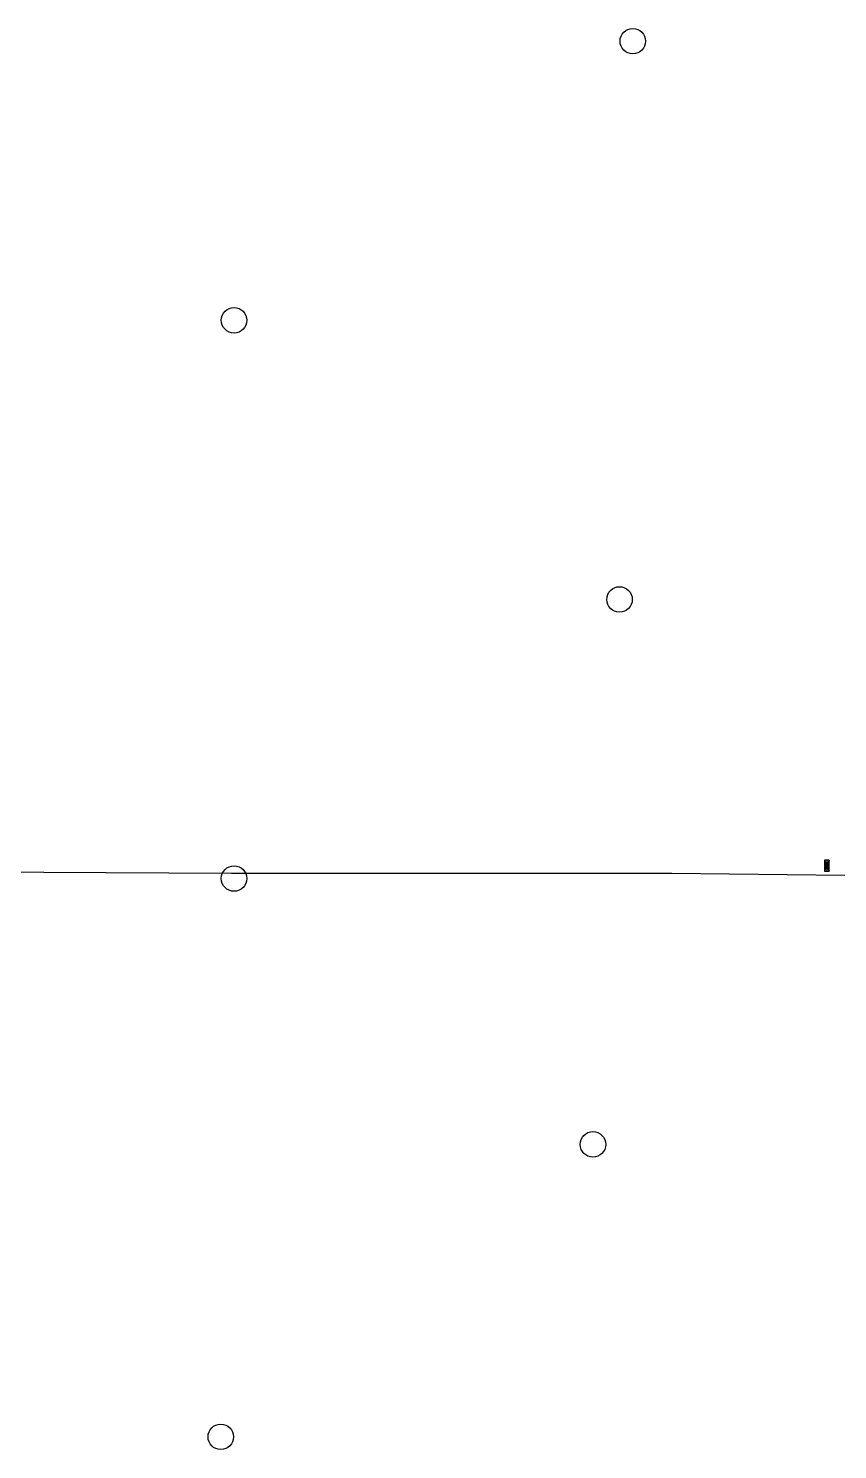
# Model space of a CAD drawing. Header units: millimetres. Extents: x 539362 to 541864, y 6597603 to 6601799.
# Drawn here: x 540373 to 540817, y 6600872 to 6601653 of the extents above; entities that cross this region are included whole.
import ezdxf

# ---------------------------------------------------------------- set-up
doc = ezdxf.new("R2010")
doc.units = ezdxf.units.MM
for name, color, linetype in [('antennas', 7, 'Continuous'), ('container', 6, 'Continuous'), ('road', 3, 'Continuous')]:
    doc.layers.add(name, color=color, linetype=linetype)
doc.layers.add('circles', color=1, linetype='Continuous', lineweight=70)
doc.layers.get('circles').off()

# ---------------------------------------------------------------- blocks, each defined once
blk = doc.blocks.new('containerWithSites')
at = {"layer": 'container'}
for p, q in [((547161.12, 6600642.03), (547163.72, 6600642.03)), ((547162.42, 6600645.03), (547162.42, 6600639.03))]:
    blk.add_line(p, q, dxfattribs=at)
blk.add_lwpolyline([(547163.72, 6600639.03), (547163.72, 6600645.03), (547161.12, 6600645.03), (547161.12, 6600639.03)], close=True, dxfattribs=at)
blk.add_circle((547162.42, 6600642.03), 0.822, dxfattribs=at)

msp = doc.modelspace()

# ---------------------------------------------------------------- linework, layer by layer
at = {"layer": 'antennas'}
for centre in [(540704.5, 6601645.98), (540485.5, 6601492.68), (540697.2, 6601339.38), (540485.5, 6601186.08), (540682.6, 6601040.08), (540478.2, 6600879.48)]:
    msp.add_circle(centre, 7, dxfattribs=at)
at = {"layer": 'container'}
for p, q in [((540812.323, 6601196.18), (540809.723, 6601190.18)), ((540809.723, 6601196.18), (540812.323, 6601190.18))]:
    msp.add_line(p, q, dxfattribs=at)
at = {"layer": 'road'}
msp.add_lwpolyline([(540312, 6601190), (540484, 6601189), (540574, 6601189), (540726, 6601189), (540821, 6601188), (540842, 6601188), (540872, 6601189), (540938, 6601188), (540951, 6601187), (540973, 6601183), (540976, 6601184), (540976, 6601185), (540977, 6601186), (540978, 6601186), (540978, 6601186)], dxfattribs=at)

# ---------------------------------------------------------------- block references
at = {"layer": 'circles'}
msp.add_blockref('containerWithSites', (-6351.4, 551.152), dxfattribs=at)
msp.add_blockref('containerWithSites', (-6351.4, 551.152), dxfattribs=at)
at = {"layer": 'container'}
msp.add_blockref('containerWithSites', (-6351.4, 551.152), dxfattribs=at)

doc.saveas('drawing.dxf')
